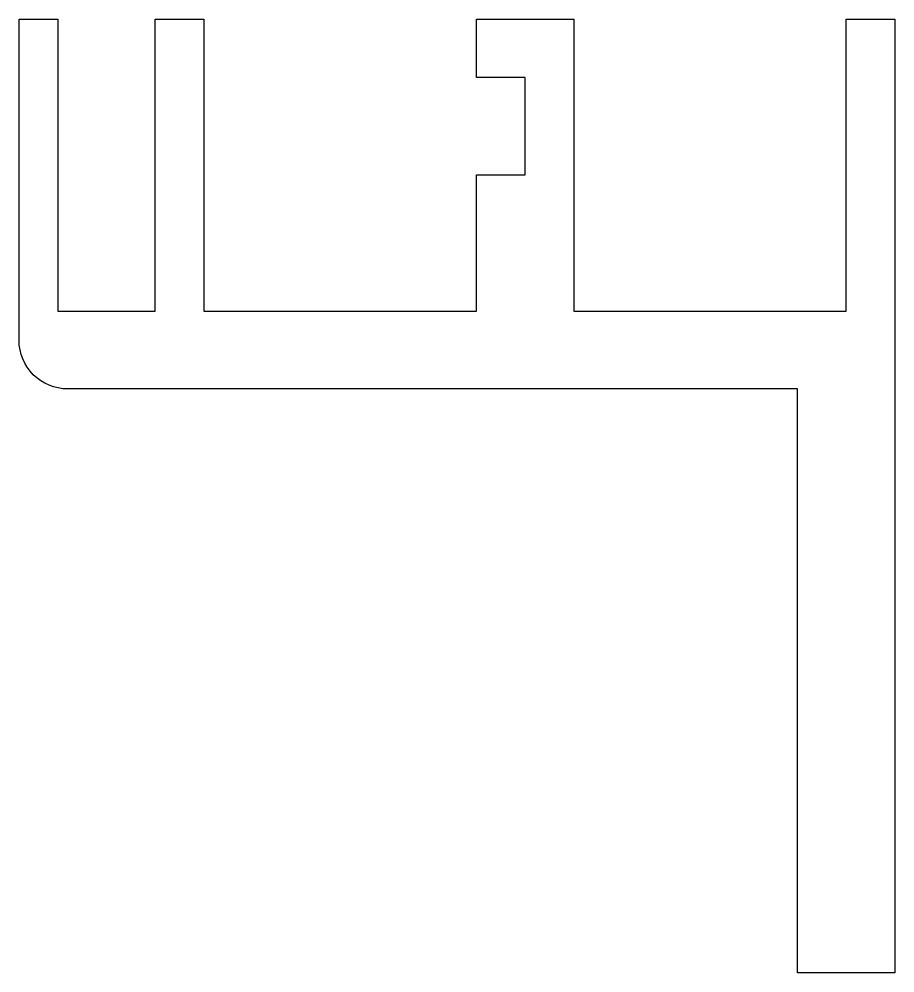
# Model space of a CAD drawing. Extents: x 1793.5 to 1838.5, y 31.1 to 80.1.
import ezdxf

# ---------------------------------------------------------------- set-up
doc = ezdxf.new("R2010")
doc.units = 0
doc.header["$LTSCALE"] = 15
doc.layers.get('0').update_dxf_attribs({"linetype": 'CONTINUOUS'})

msp = doc.modelspace()

# ---------------------------------------------------------------- linework, layer by layer
msp.add_lwpolyline([(1802.965, 65.064), (1816.965, 65.064), (1816.965, 72.064), (1819.465, 72.064), (1819.465, 77.064), (1816.965, 77.064), (1816.965, 80.064), (1821.965, 80.064), (1821.965, 65.064), (1835.965, 65.064), (1835.965, 80.064), (1838.465, 80.064), (1838.465, 31.064), (1833.465, 31.064), (1833.465, 61.064), (1795.965, 61.064, -0.414214), (1793.465, 63.564), (1793.465, 80.064), (1795.465, 80.064), (1795.465, 65.064), (1800.465, 65.064), (1800.465, 80.064), (1802.965, 80.064)], format="xyb", close=True)

doc.saveas('drawing.dxf')
